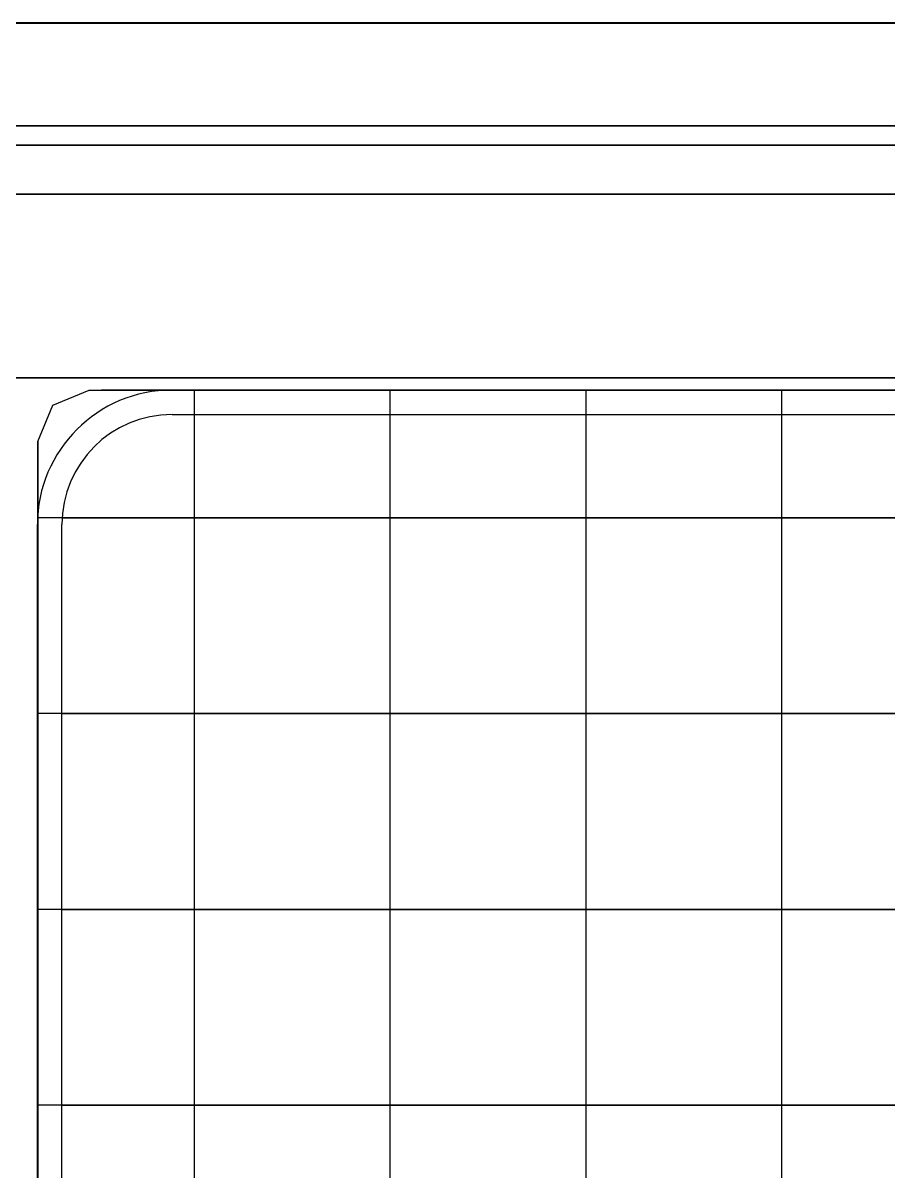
# Model space of a CAD drawing. Header units: millimetres. Extents: x 45 to 25350, y 77 to 5059.
# Drawn here: x 22169.49 to 22187.16, y 4035.64 to 4059.1 of the extents above; entities that cross this region are included whole.
import ezdxf

# ---------------------------------------------------------------- set-up
doc = ezdxf.new("R2010")
doc.units = ezdxf.units.MM
doc.header["$LTSCALE"] = 5
doc.linetypes.add('DASHED2', pattern=[9.525, 6.35, -3.175])
for name, color, linetype in [('200-EquipBorder-2d', 9, 'Continuous'), ('200-EquipHidden-2D', 53, 'DASHED2'), ('200-EquipInternal-2d', 252, 'Continuous'), ('200-EquipSteel-3d', 9, 'Continuous')]:
    doc.layers.add(name, color=color, linetype=linetype)
doc.layers.add('200-InsPoint-3D', color=3, linetype='Continuous', plot=False)

# ---------------------------------------------------------------- blocks, each defined once
blk = doc.blocks.new('ELECTROLUX-MC7-BODY400X250')
at = {"layer": '200-EquipBorder-2d'}
blk.add_line((400, 0), (400, -655), dxfattribs=at)
at = {"layer": '200-EquipSteel-3d'}
for points, invisible_edges in [([(400, -655, 650), (400, -102, 724), (400, -2, 900), (400, -655, 900)], 3), ([(400, -102, 724), (400, -655, 650), (400, -102, 650)], 1)]:
    blk.add_3dface(points, dxfattribs=dict(at, invisible_edges=invisible_edges))
blk.add_3dface([(0, -655, 650), (0, -102, 650), (400, -102, 650), (400, -655, 650)], dxfattribs=at)
blk = doc.blocks.new('ELECTROLUX-MC7-FRYERTOP-400')
at = {"layer": '200-EquipInternal-2d', "linetype": 'Continuous'}
for p, q in [((102.5, -197.89), (297.5, -197.89)), ((102.5, -202.89), (297.5, -202.89)), ((320, -225.39), (320, -436.45)), ((325, -225.39), (325, -436.45))]:
    blk.add_line(p, q, dxfattribs=at)
at = {"layer": '200-EquipInternal-2d'}
for p, q in [((178.88, -202.89), (178.88, -458.95)), ((218.88, -202.89), (218.88, -458.95)), ((258.88, -202.89), (258.88, -458.95)), ((298.88, -202.89), (298.88, -458.91)), ((80, -229.96), (320, -229.96)), ((80, -269.96), (320, -269.96)), ((80, -309.96), (320, -309.96)), ((80, -349.96), (320, -349.96))]:
    blk.add_line(p, q, dxfattribs=at)
for points in [[(375, -140), (375, -565, -0.414214), (335, -605), (65, -605, -0.414214), (25, -565), (25, -140, -0.414214), (65, -100), (335, -100, -0.414214)], [(92.5, -520), (307.5, -520, 0.414214), (327.5, -500), (327.5, -160, 0.414214), (307.5, -140), (92.5, -140, 0.414214), (72.5, -160), (72.5, -500, 0.414214)]]:
    blk.add_lwpolyline(points, format="xyb", close=True, dxfattribs=at)
at = {"layer": '200-EquipInternal-2d', "linetype": 'Continuous'}
for radius in [27.5, 22.5]:
    blk.add_arc((297.5, -225.39), radius, 0, 90, dxfattribs=at)
at = {"layer": '200-EquipSteel-3d'}
for p, q in [((314.5, -197.95, 870), (85.5, -197.95, 870)), ((314.5, -197.95, 830), (86.5, -197.95, 830)), ((314.5, -197.95, 790), (86.5, -197.95, 790)), ((314.5, -197.95, 750), (86.5, -197.95, 750)), ((165.7, -197.95, 895), (165.7, -197.95, 745)), ((178.88, -463.95, 745), (178.88, -197.95, 745)), ((204.45, -197.95, 895), (204.45, -197.95, 745)), ((218.88, -463.95, 745), (218.88, -197.95, 745)), ((244.45, -197.95, 895), (244.45, -197.95, 745)), ((258.88, -463.95, 745), (258.88, -197.95, 745)), ((284.28, -197.95, 895), (284.28, -197.95, 745)), ((298.88, -463.95, 745), (298.88, -197.95, 745)), ((314.5, -197.95, 895), (314.5, -197.95, 745)), ((314.5, -197.95, 895), (314.5, -197.95, 745)), ((325, -450.95, 870), (325, -210.95, 870)), ((325, -450.95, 750), (325, -210.95, 750)), ((325, -450.95, 790), (325, -210.95, 790)), ((325, -450.95, 830), (325, -210.95, 830)), ((325, -210.95, 895), (325, -210.95, 745)), ((75, -229.96, 745), (325, -229.96, 745)), ((325, -250.95, 895), (325, -250.95, 745)), ((75, -269.96, 745), (325, -269.96, 745)), ((325, -290.95, 895), (325, -290.95, 745)), ((75, -309.96, 745), (325, -309.96, 745)), ((325, -330.95, 895), (325, -330.95, 745)), ((75, -349.96, 745), (325, -349.96, 745)), ((325, -370.95, 895), (325, -370.95, 745))]:
    blk.add_line(p, q, dxfattribs=at)
for elevation in [745, 895]:
    blk.add_lwpolyline([(75, -208.45), (78.08, -201.03), (85.5, -197.95), (314.5, -197.95), (321.92, -201.03), (325, -208.45), (325, -453.45), (321.92, -460.88), (314.5, -463.95), (85.5, -463.95), (78.08, -460.88), (75, -453.45)], close=True, dxfattribs=dict(at, elevation=elevation))
for points, invisible_edges in [([(375, -140, 900), (400, -80.5, 900), (400, -655, 900), (375, -565, 900)], 5), ([(327.5, -160, 890), (365, -140, 890), (365, -565, 890), (327.5, -500, 890)], 5), ([(365, -140.98, 890), (375, -140.98, 900), (375, -564.02, 900), (365, -564.02, 890)], 5), ([(72.5, -500, 730), (327.5, -500, 730), (327.5, -160, 730), (72.5, -160, 730)], 5), ([(327.5, -160, 890), (327.5, -160, 730), (327.5, -500, 730), (327.5, -500, 890)], 1)]:
    blk.add_3dface(points, dxfattribs=dict(at, invisible_edges=invisible_edges))
blk = doc.blocks.new('E7FRED1E00')
for name in ['ELECTROLUX-MC7-BODY400X250', 'ELECTROLUX-MC7-FRYERTOP-400']:
    blk.add_blockref(name, (0, 0))
blk = doc.blocks.new('MTN1010P')
at = {"layer": '200-EquipSteel-3d'}
for points in [[(-0.01, -670.01, 200.01), (-0.01, -30, 200.01), (-0.01, -30, 850), (-0.01, -670, 850.01)], [(-0.01, -670, 850), (29.99, -669.99, 850), (29.99, -30, 849.99), (-0.01, -30, 850)], [(-0.01, -670.01, 200.01), (29.99, -670, 200.01), (29.99, -30.01, 200), (-0.01, -30.01, 200.01)]]:
    blk.add_3dface(points, dxfattribs=at)
at = {"layer": '200-InsPoint-3D'}
blk.add_attdef('DISTANG', (0, 0), '', height=1, dxfattribs=at)
blk = doc.blocks.new('E7BAND00O0')
at = {"layer": '200-EquipHidden-2D'}
blk.add_lwpolyline([(0, -102), (400, -102), (400, -655), (0, -655)], close=True, dxfattribs=at)
at = {"layer": '200-EquipSteel-3d'}
for points in [[(21, -655, 200), (379, -655, 200), (379, -102, 200), (21, -102, 200)], [(379, -655, 200), (400, -655, 200), (400, -102, 200), (379, -102, 200)], [(400, -102, 650), (379, -102, 650), (379, -655, 650), (400, -655, 650)], [(21, -655, 245), (379, -655, 245), (379, -123, 245), (21, -123, 245)]]:
    blk.add_3dface(points, dxfattribs=at)
at = {"layer": '200-EquipSteel-3d', "invisible_edges": 8}
for points in [[(379, -655, 650), (379, -655, 200), (379, -102, 200), (379, -102, 650)], [(400, -655, 650), (400, -655, 200), (400, -102, 200), (400, -102, 650)]]:
    blk.add_3dface(points, dxfattribs=at)

msp = doc.modelspace()

# ---------------------------------------------------------------- hatches: boundary and pattern name
at = {"ltscale": 0.5}
h = msp.add_hatch(dxfattribs=at)
h.set_pattern_fill('ANSI31', color=251, scale=30)
h.set_pattern_definition([(45, (24280.266, 18410.9967), (-2.6516504, 2.6516504), [])])
h.paths.add_polyline_path([(21763.422, 4094.474), (22023.384, 4098.963), (22023.021, 4119.96), (21730.1, 4114.902), (21721.79, 4595.08, -0.130845), (22999.271, 4233.912, -0.490921), (22999.351, 4233.948, -0.006684), (23000.203, 4268.186, 0.132238), (21691.262, 4625.367), (21711.964, 3429.136), (22159.106, 3170.979), (22174.106, 3196.96), (22030.234, 3280.024), (22097.77, 3397), (22270.975, 3297), (22270.985, 3297.017), (22281.975, 3316.053), (22090.583, 3426.553), (22020.057, 3425.335), (21775.094, 3421.105, -0.000011), (21771.021, 3655.54), (22030.982, 3660.029), (22030.618, 3681.026), (21770.657, 3676.536, -0.000019)])

# ---------------------------------------------------------------- block references
at = {"zscale": 0.1, "rotation": 90}
for name, p, xscale, yscale in [('MTN1010P', (22150.148, 4059.097), 0.09999999999999964, 0.09999999999999964), ('E7FRED1E00', (22149.998, 4019.097), 0.09999999999999432, 0.09999999999999432), ('E7BAND00O0', (22149.998, 4019.097), 0.09999999999999432, 0.09999999999999432)]:
    msp.add_blockref(name, p, dxfattribs=dict(at, xscale=xscale, yscale=yscale))

doc.saveas('drawing.dxf')
